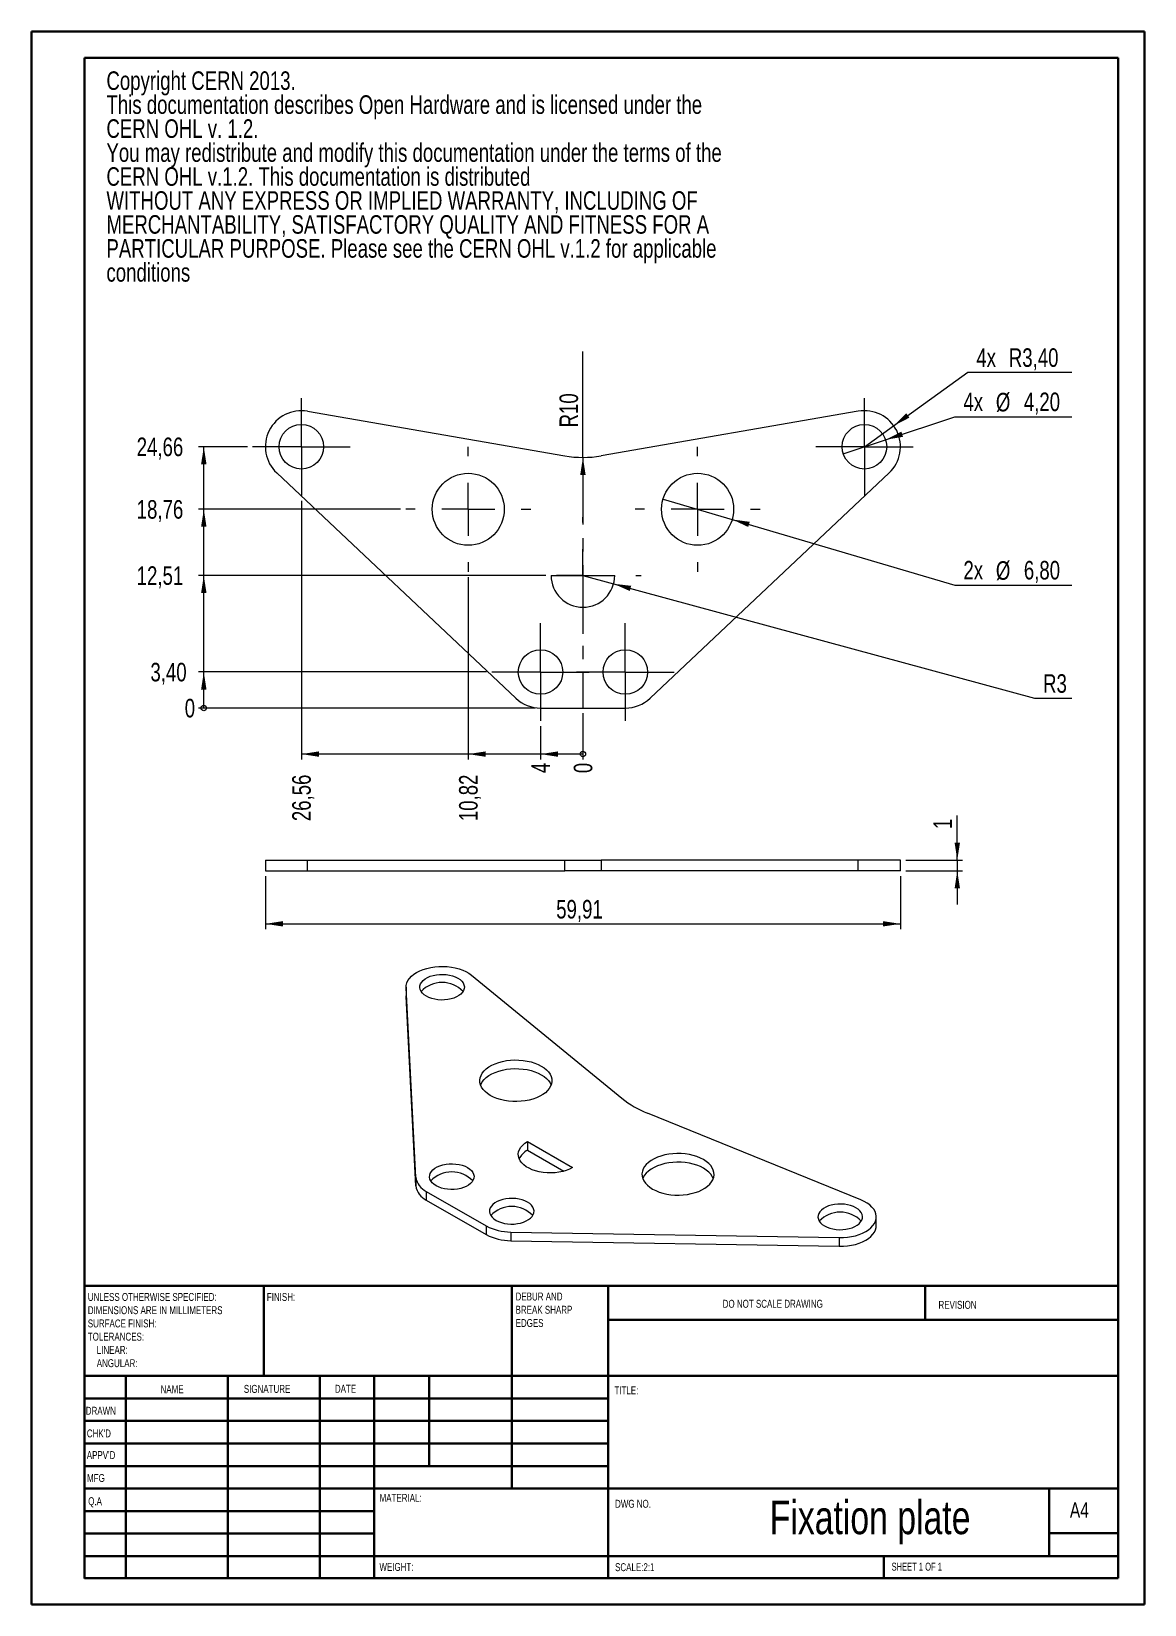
# Model space of a CAD drawing. Header units: millimetres. Extents: x 0 to 210, y 0 to 297.
import ezdxf

# ---------------------------------------------------------------- set-up
doc = ezdxf.new("R2010")
doc.units = ezdxf.units.MM
doc.linetypes.add('CENTERX2', pattern=[20.32, 12.7, -2.54, 2.54, -2.54])
doc.styles.add('SLDTEXTSTYLE0', font='TXT', dxfattribs={"width": 0.75})
doc.styles.add('SLDTEXTSTYLE1', font='TXT', dxfattribs={"width": 0.6875})
doc.dimstyles.new('SLDDIMSTYLE0', dxfattribs={"dimtxt": 3.5, "dimasz": 0.338667, "dimexe": 0, "dimexo": 0.0625, "dimgap": 0.875, "dimtad": 0, "dimtih": 1, "dimtoh": 1, "dimdec": 0, "dimlfac": 0.5, "dimrnd": 1e-09, "dimdsep": 46, "dimtxsty": 'SLDTEXTSTYLE0', "dimblk1": 'ORIGIN', "dimblk2": 'ORIGIN', "dimsah": 1, "dimcen": 0.09, "dimadec": 0, "dimazin": 2, "dimtfac": 1, "dimtdec": 0, "dimtofl": 0, "dimtmove": 0, "dimatfit": 3, "dimldrblk": 'ORIGIN', "dimfxl": 1, "dimfrac": 2, "dimtolj": 1, "dimtzin": 12, "dimarcsym": 0})
doc.dimstyles.new('SLDDIMSTYLE1', dxfattribs={"dimtxt": 3.5, "dimasz": 3.302, "dimexe": 0, "dimexo": 0.0625, "dimgap": 0.875, "dimtad": 0, "dimtih": 1, "dimtoh": 1, "dimlfac": 0.5, "dimrnd": 1e-09, "dimzin": 12, "dimdsep": 46, "dimtxsty": 'SLDTEXTSTYLE0', "dimsah": 1, "dimcen": 0.09, "dimadec": 0, "dimazin": 3, "dimtfac": 1, "dimtofl": 0, "dimtmove": 0, "dimatfit": 3, "dimfxl": 1, "dimfrac": 2, "dimtolj": 1, "dimtzin": 12, "dimarcsym": 0})
doc.dimstyles.new('SLDDIMSTYLE2', dxfattribs={"dimtxt": 3.5, "dimasz": 3.302, "dimexe": 0, "dimexo": 0.0625, "dimgap": 0.875, "dimtad": 0, "dimtih": 1, "dimtoh": 1, "dimlfac": 0.5, "dimrnd": 1e-09, "dimzin": 12, "dimdsep": 46, "dimtxsty": 'SLDTEXTSTYLE0', "dimblk1": 'NONE', "dimsah": 1, "dimcen": 0, "dimadec": 0, "dimazin": 3, "dimtfac": 1, "dimtmove": 0, "dimatfit": 3, "dimldrblk": 'NONE', "dimfxl": 1, "dimfrac": 2, "dimtolj": 1, "dimtzin": 12, "dimarcsym": 0})
doc.dimstyles.new('SLDDIMSTYLE3', dxfattribs={"dimtxt": 3.5, "dimasz": 3.302, "dimexe": 0, "dimexo": 0.0625, "dimgap": 0.875, "dimtad": 0, "dimtih": 1, "dimtoh": 1, "dimlfac": 0.5, "dimrnd": 1e-09, "dimzin": 12, "dimdsep": 46, "dimtxsty": 'SLDTEXTSTYLE0', "dimsah": 1, "dimcen": 0, "dimadec": 0, "dimazin": 3, "dimtfac": 1, "dimtofl": 0, "dimtmove": 0, "dimatfit": 3, "dimfxl": 1, "dimfrac": 2, "dimtolj": 1, "dimtzin": 12, "dimarcsym": 0})
doc.dimstyles.new('SLDDIMSTYLE4', dxfattribs={"dimtxt": 3.5, "dimasz": 3.302, "dimexe": 0, "dimexo": 0.0625, "dimgap": 0.875, "dimtad": 1, "dimlfac": 0.5, "dimrnd": 1e-09, "dimzin": 12, "dimdsep": 46, "dimtxsty": 'SLDTEXTSTYLE0', "dimsah": 1, "dimcen": 0, "dimadec": 0, "dimazin": 3, "dimtfac": 1, "dimtofl": 0, "dimtmove": 0, "dimatfit": 3, "dimfxl": 1, "dimfrac": 2, "dimtolj": 1, "dimtzin": 12, "dimarcsym": 0})
doc.dimstyles.new('SLDDIMSTYLE5', dxfattribs={"dimtxt": 3.5, "dimasz": 3.302, "dimexe": 0, "dimexo": 0.0625, "dimgap": 0.875, "dimtad": 1, "dimlfac": 0.5, "dimrnd": 1e-09, "dimzin": 12, "dimdsep": 46, "dimtxsty": 'SLDTEXTSTYLE0', "dimsah": 1, "dimcen": 0.09, "dimadec": 0, "dimazin": 3, "dimtfac": 1, "dimtofl": 0, "dimtmove": 0, "dimatfit": 3, "dimfxl": 1, "dimfrac": 2, "dimtolj": 1, "dimtzin": 12, "dimarcsym": 0})
doc.dimstyles.new('SLDDIMSTYLE6', dxfattribs={"dimtxt": 3.5, "dimasz": 3.302, "dimexe": 0, "dimexo": 0.0625, "dimgap": 0.875, "dimtad": 1, "dimlfac": 0.5, "dimrnd": 1e-09, "dimzin": 12, "dimdsep": 46, "dimtxsty": 'SLDTEXTSTYLE0', "dimsah": 1, "dimcen": 0.09, "dimadec": 0, "dimazin": 3, "dimtfac": 1, "dimtmove": 0, "dimatfit": 0, "dimfxl": 1, "dimfrac": 2, "dimtolj": 1, "dimtzin": 12, "dimarcsym": 0})

# ---------------------------------------------------------------- blocks, each defined once
blk = doc.blocks.new('SW_NOTE_0')
at = {"color": 0, "linetype": 'Continuous', "lineweight": 0, "char_height": 3.5, "attachment_point": 1, "style": 'SLDTEXTSTYLE0'}
for s, insert in [('Copyright CERN 2013.', (0, 4.51)), ('This documentation describes Open Hardware and is licensed under the', (0, -0.01)), ('CERN OHL v. 1.2.', (0, -4.54)), ('You may redistribute and modify this documentation under the terms of the', (0, -9.07)), ('CERN OHL v.1.2. This documentation is distributed', (0, -13.59)), ('WITHOUT ANY EXPRESS OR IMPLIED WARRANTY, INCLUDING OF', (0, -18.12)), ('MERCHANTABILITY, SATISFACTORY QUALITY AND FITNESS FOR A', (0, -22.64)), ('PARTICULAR PURPOSE. Please see the CERN OHL v.1.2 for applicable', (0, -27.17)), ('conditions', (0, -31.69))]:
    blk.add_mtext(s, dxfattribs=dict(at, insert=insert))
blk = doc.blocks.new('SW_NOTE_1')
at = {"color": 0, "linetype": 'Continuous', "lineweight": 0, "char_height": 1.5, "attachment_point": 1, "style": 'SLDTEXTSTYLE0'}
for s, insert in [('DEBUR AND', (0, 1.93)), ('BREAK SHARP', (0, -0.57)), ('EDGES', (0, -3.07))]:
    blk.add_mtext(s, dxfattribs=dict(at, insert=insert))
blk = doc.blocks.new('SW_NOTE_2')
at = {"color": 0, "linetype": 'Continuous', "lineweight": 0, "char_height": 1.5, "attachment_point": 1, "style": 'SLDTEXTSTYLE0'}
for s, insert in [('UNLESS OTHERWISE SPECIFIED:', (0, 1.93)), ('DIMENSIONS ARE IN MILLIMETERS', (0, -0.57)), ('TOLERANCES:', (0, -5.57)), ('SURFACE FINISH:', (0, -3.07)), ('LINEAR:', (1.69, -8.07)), ('ANGULAR:', (1.69, -10.57))]:
    blk.add_mtext(s, dxfattribs=dict(at, insert=insert))
blk = doc.blocks.new('_ORIGIN')
at = {"color": 0, "linetype": 'ByBlock', "lineweight": -2}
blk.add_line((0, 0), (-1, 0), dxfattribs=at)
blk.add_circle((0, 0), 0.5, dxfattribs=at)
blk = doc.blocks.new('_D')
at = {"color": 7, "linetype": 'Continuous', "lineweight": 0}
blk.add_line((95.12, 169.48), (31.57, 169.48), dxfattribs=at)
at = {"color": 7, "linetype": 'Continuous', "lineweight": 0, "xscale": 1.016, "yscale": 1.016}
blk.add_blockref('_ORIGIN', (32.59, 169.48, 0.2), dxfattribs=at)
at = {"color": 7, "linetype": 'Continuous', "lineweight": 0, "insert": (28.99, 171.21), "char_height": 3.5, "attachment_point": 1, "style": 'SLDTEXTSTYLE0'}
blk.add_mtext('0', dxfattribs=at)
blk = doc.blocks.new('_D_1')
at = {"color": 7, "linetype": 'Continuous', "lineweight": 0}
for p, q in [((85.92, 176.28), (31.57, 176.28)), ((32.59, 169.48), (32.59, 176.28))]:
    blk.add_line(p, q, dxfattribs=at)
blk.add_solid([(32.59, 176.28), (32.08, 172.97), (33.1, 172.97)], dxfattribs=at)
at = {"color": 7, "linetype": 'Continuous', "lineweight": 0, "insert": (22.52, 178.01), "char_height": 3.5, "attachment_point": 1, "style": 'SLDTEXTSTYLE0'}
blk.add_mtext('3,40', dxfattribs=at)
blk = doc.blocks.new('_D_2')
at = {"color": 7, "linetype": 'Continuous', "lineweight": 0}
for p, q in [((97.12, 194.5), (31.57, 194.5)), ((32.59, 176.28), (32.59, 194.5))]:
    blk.add_line(p, q, dxfattribs=at)
blk.add_solid([(32.59, 194.5), (32.08, 191.2), (33.1, 191.2)], dxfattribs=at)
at = {"color": 7, "linetype": 'Continuous', "lineweight": 0, "insert": (19.93, 196.23), "char_height": 3.5, "attachment_point": 1, "style": 'SLDTEXTSTYLE0'}
blk.add_mtext('12,51', dxfattribs=at)
blk = doc.blocks.new('_D_3')
at = {"color": 7, "linetype": 'Continuous', "lineweight": 0}
for p, q in [((69.68, 207), (31.57, 207)), ((32.59, 194.5), (32.59, 207))]:
    blk.add_line(p, q, dxfattribs=at)
blk.add_solid([(32.59, 207), (32.08, 203.7), (33.1, 203.7)], dxfattribs=at)
at = {"color": 7, "linetype": 'Continuous', "lineweight": 0, "insert": (19.93, 208.73), "char_height": 3.5, "attachment_point": 1, "style": 'SLDTEXTSTYLE0'}
blk.add_mtext('18,76', dxfattribs=at)
blk = doc.blocks.new('_D_4')
at = {"color": 7, "linetype": 'Continuous', "lineweight": 0}
for p, q in [((40.81, 218.8), (31.57, 218.8)), ((32.59, 207), (32.59, 218.8))]:
    blk.add_line(p, q, dxfattribs=at)
blk.add_solid([(32.59, 218.8), (32.08, 215.5), (33.1, 215.5)], dxfattribs=at)
at = {"color": 7, "linetype": 'Continuous', "lineweight": 0, "insert": (19.93, 220.54), "char_height": 3.5, "attachment_point": 1, "style": 'SLDTEXTSTYLE0'}
blk.add_mtext('24,66', dxfattribs=at)
blk = doc.blocks.new('_D_5')
at = {"color": 7, "linetype": 'Continuous', "lineweight": 0}
blk.add_line((104.12, 168.48), (104.12, 159.76), dxfattribs=at)
at = {"color": 7, "linetype": 'Continuous', "lineweight": 0, "xscale": 1.016, "yscale": 1.016}
blk.add_blockref('_ORIGIN', (104.12, 160.78, 0.2), dxfattribs=at)
at = {"color": 7, "linetype": 'Continuous', "lineweight": 0, "insert": (102.39, 157.18), "char_height": 3.5, "attachment_point": 1, "rotation": 90, "style": 'SLDTEXTSTYLE0'}
blk.add_mtext('0', dxfattribs=at)
blk = doc.blocks.new('_D_6')
at = {"color": 7, "linetype": 'Continuous', "lineweight": 0}
for p, q in [((96.12, 166.08), (96.12, 159.76)), ((104.12, 160.78), (96.12, 160.78))]:
    blk.add_line(p, q, dxfattribs=at)
blk.add_solid([(96.12, 160.78), (99.42, 160.27), (99.42, 161.29)], dxfattribs=at)
at = {"color": 7, "linetype": 'Continuous', "lineweight": 0, "insert": (94.39, 157.18), "char_height": 3.5, "attachment_point": 1, "rotation": 90, "style": 'SLDTEXTSTYLE0'}
blk.add_mtext('4', dxfattribs=at)
blk = doc.blocks.new('_D_7')
at = {"color": 7, "linetype": 'Continuous', "lineweight": 0}
for p, q in [((82.48, 194.2), (82.48, 159.76)), ((96.12, 160.78), (82.48, 160.78))]:
    blk.add_line(p, q, dxfattribs=at)
blk.add_solid([(82.48, 160.78), (85.78, 160.27), (85.78, 161.29)], dxfattribs=at)
at = {"color": 7, "linetype": 'Continuous', "lineweight": 0, "insert": (80.75, 148.12), "char_height": 3.5, "attachment_point": 1, "rotation": 90, "style": 'SLDTEXTSTYLE0'}
blk.add_mtext('10,82', dxfattribs=at)
blk = doc.blocks.new('_D_8')
at = {"color": 7, "linetype": 'Continuous', "lineweight": 0}
for p, q in [((51.01, 208.6), (51.01, 159.76)), ((82.48, 160.78), (51.01, 160.78))]:
    blk.add_line(p, q, dxfattribs=at)
blk.add_solid([(51.01, 160.78), (54.31, 160.27), (54.31, 161.29)], dxfattribs=at)
at = {"color": 7, "linetype": 'Continuous', "lineweight": 0, "insert": (49.27, 148.12), "char_height": 3.5, "attachment_point": 1, "rotation": 90, "style": 'SLDTEXTSTYLE0'}
blk.add_mtext('26,56', dxfattribs=at)
blk = doc.blocks.new('_D_9')
at = {"color": 7, "linetype": 'Continuous', "lineweight": 0}
for p, q in [((161.22, 220.13), (174.32, 224.47)), ((174.32, 224.47), (196.36, 224.47)), ((153.25, 217.48), (161.22, 220.13))]:
    blk.add_line(p, q, dxfattribs=at)
blk.add_solid([(161.22, 220.13), (164.52, 220.68), (164.2, 221.65)], dxfattribs=at)
at = {"color": 7, "linetype": 'Continuous', "lineweight": 0, "char_height": 3.5, "attachment_point": 1, "style": 'SLDTEXTSTYLE0'}
for s, insert in [('4x', (175.91, 229.04)), ('%%c', (182.03, 228.98)), ('4,20', (187.31, 229.04))]:
    blk.add_mtext(s, dxfattribs=dict(at, insert=insert))
blk = doc.blocks.new('_NONE')
blk = doc.blocks.new('_D_10')
at = {"color": 7, "linetype": 'Continuous', "lineweight": 0}
for p, q in [((162.75, 222.78), (176.77, 232.88)), ((176.77, 232.88), (196.36, 232.88)), ((157.24, 218.8), (162.75, 222.78))]:
    blk.add_line(p, q, dxfattribs=at)
blk.add_solid([(162.75, 222.78), (165.73, 224.3), (165.13, 225.12)], dxfattribs=at)
at = {"color": 7, "linetype": 'Continuous', "lineweight": 0, "char_height": 3.5, "attachment_point": 1, "style": 'SLDTEXTSTYLE0'}
for s, insert in [('4x', (178.35, 237.39)), ('R3,40', (184.48, 237.39))]:
    blk.add_mtext(s, dxfattribs=dict(at, insert=insert))
blk = doc.blocks.new('_D_11')
at = {"color": 7, "linetype": 'Continuous', "lineweight": 0}
for q in [(104.12, 236.8), (104.12, 210.45)]:
    blk.add_line((104.12, 216.8), q, dxfattribs=at)
blk.add_solid([(104.12, 216.8), (103.61, 213.5), (104.63, 213.5)], dxfattribs=at)
at = {"color": 7, "linetype": 'Continuous', "lineweight": 0, "insert": (99.7, 222.46), "char_height": 3.5, "attachment_point": 1, "rotation": 90, "style": 'SLDTEXTSTYLE0'}
blk.add_mtext('R10', dxfattribs=at)
blk = doc.blocks.new('_D_12')
at = {"color": 7, "linetype": 'Continuous', "lineweight": 0}
for p, q in [((119.24, 208.92), (132.28, 205.08)), ((132.28, 205.08), (174.32, 192.68)), ((174.32, 192.68), (196.36, 192.68))]:
    blk.add_line(p, q, dxfattribs=at)
blk.add_solid([(132.28, 205.08), (135.31, 203.66), (135.59, 204.63)], dxfattribs=at)
at = {"color": 7, "linetype": 'Continuous', "lineweight": 0, "char_height": 3.5, "attachment_point": 1, "style": 'SLDTEXTSTYLE0'}
for s, insert in [('2x', (175.91, 197.25)), ('%%c', (182.03, 197.19)), ('6,80', (187.31, 197.25))]:
    blk.add_mtext(s, dxfattribs=dict(at, insert=insert))
blk = doc.blocks.new('_D_13')
at = {"color": 7, "linetype": 'Continuous', "lineweight": 0}
for p, q in [((104.12, 194.5), (109.91, 192.93)), ((109.91, 192.93), (189.35, 171.35)), ((189.35, 171.35), (196.36, 171.35))]:
    blk.add_line(p, q, dxfattribs=at)
blk.add_solid([(109.91, 192.93), (112.96, 191.57), (113.23, 192.55)], dxfattribs=at)
at = {"color": 7, "linetype": 'Continuous', "lineweight": 0, "insert": (190.94, 175.86), "char_height": 3.5, "attachment_point": 1, "style": 'SLDTEXTSTYLE0'}
blk.add_mtext('R3', dxfattribs=at)
blk = doc.blocks.new('SW_CENTERMARKSYMBOL_0')
at = {"color": 0, "linetype": 'Continuous', "lineweight": 0}
for p, q in [((0, 5), (0, 9.2)), ((0, 0), (0, 5)), ((-5, 0), (-9.2, 0)), ((0, 0), (-5, 0)), ((0, 0), (0, -5)), ((0, 0), (5, 0)), ((5, 0), (9.2, 0)), ((0, -5), (0, -9.2))]:
    blk.add_line(p, q, dxfattribs=at)
blk = doc.blocks.new('SW_CENTERMARKSYMBOL_1')
at = {"color": 0, "linetype": 'Continuous', "lineweight": 0}
for p, q in [((0, 5), (0, 9.2)), ((0, 0), (0, 5)), ((-5, 0), (-9.2, 0)), ((0, 0), (-5, 0)), ((0, 0), (0, -5)), ((0, 0), (5, 0)), ((5, 0), (9.2, 0)), ((0, -5), (0, -9.2))]:
    blk.add_line(p, q, dxfattribs=at)
blk = doc.blocks.new('SW_CENTERMARKSYMBOL_2')
at = {"color": 0, "linetype": 'Continuous', "lineweight": 0}
for p, q in [((0, 10), (0, 11.8)), ((0, 0), (0, 5)), ((-10, 0), (-11.8, 0)), ((0, 0), (-5, 0)), ((0, 0), (0, -5)), ((0, 0), (5, 0)), ((10, 0), (11.8, 0)), ((0, -10), (0, -11.8))]:
    blk.add_line(p, q, dxfattribs=at)
blk = doc.blocks.new('SW_CENTERMARKSYMBOL_3')
at = {"color": 0, "linetype": 'Continuous', "lineweight": 0}
for p, q in [((0, 5), (0, 9.2)), ((0, 0), (0, 5)), ((-5, 0), (-9.2, 0)), ((0, 0), (-5, 0)), ((0, 0), (0, -5)), ((0, 0), (5, 0)), ((5, 0), (9.2, 0)), ((0, -5), (0, -9.2))]:
    blk.add_line(p, q, dxfattribs=at)
blk = doc.blocks.new('SW_CENTERMARKSYMBOL_4')
at = {"color": 0, "linetype": 'Continuous', "lineweight": 0}
for p, q in [((0, 5), (0, 9.2)), ((0, 0), (0, 5)), ((-5, 0), (-9.2, 0)), ((0, 0), (-5, 0)), ((0, 0), (0, -5)), ((0, 0), (5, 0)), ((5, 0), (9.2, 0)), ((0, -5), (0, -9.2))]:
    blk.add_line(p, q, dxfattribs=at)
blk = doc.blocks.new('SW_CENTERMARKSYMBOL_5')
at = {"color": 0, "linetype": 'Continuous', "lineweight": 0}
for p, q in [((0, 10), (0, 11.8)), ((0, 0), (0, 5)), ((-10, 0), (-11.8, 0)), ((0, 0), (-5, 0)), ((0, 0), (0, -5)), ((0, 0), (5, 0)), ((10, 0), (11.8, 0)), ((0, -10), (0, -11.8))]:
    blk.add_line(p, q, dxfattribs=at)
blk = doc.blocks.new('SW_CENTERMARKSYMBOL_6')
at = {"color": 0, "linetype": 'Continuous', "lineweight": 0}
for p, q in [((0, 10), (0, 11)), ((0, 0), (0, 5)), ((-10, 0), (-11, 0)), ((0, 0), (-5, 0)), ((0, 0), (0, -5)), ((0, 0), (5, 0)), ((10, 0), (11, 0)), ((0, -10), (0, -11))]:
    blk.add_line(p, q, dxfattribs=at)
blk = doc.blocks.new('_D_14')
at = {"color": 7, "linetype": 'Continuous', "lineweight": 0}
for p, q in [((44.21, 137.73), (44.21, 127.73)), ((164.04, 137.73), (164.04, 127.73)), ((44.21, 128.73), (164.04, 128.73))]:
    blk.add_line(p, q, dxfattribs=at)
for points in [[(44.21, 128.73), (47.51, 128.23), (47.51, 129.24)], [(164.04, 128.73), (160.73, 129.24), (160.73, 128.23)]]:
    blk.add_solid(points, dxfattribs=at)
at = {"color": 7, "linetype": 'Continuous', "lineweight": 0, "insert": (99.08, 133.24), "char_height": 3.5, "attachment_point": 1, "style": 'SLDTEXTSTYLE0'}
blk.add_mtext('59,91', dxfattribs=at)
blk = doc.blocks.new('_D_15')
at = {"color": 7, "linetype": 'Continuous', "lineweight": 0}
for p, q in [((174.75, 140.73), (174.75, 149.21)), ((165.04, 140.73), (175.75, 140.73)), ((174.75, 140.73), (174.75, 138.73)), ((165.04, 138.73), (175.75, 138.73)), ((174.75, 138.73), (174.75, 132.38))]:
    blk.add_line(p, q, dxfattribs=at)
for points in [[(174.75, 140.73), (175.26, 144.04), (174.25, 144.04)], [(174.75, 138.73), (174.25, 135.43), (175.26, 135.43)]]:
    blk.add_solid(points, dxfattribs=at)
at = {"color": 7, "linetype": 'Continuous', "lineweight": 0, "insert": (170.24, 146.62), "char_height": 3.5, "attachment_point": 1, "rotation": 90, "style": 'SLDTEXTSTYLE0'}
blk.add_mtext('1', dxfattribs=at)

msp = doc.modelspace()

# ---------------------------------------------------------------- linework, layer by layer
at = {"color": 7, "linetype": 'Continuous', "lineweight": 40}
for p, q in [((0.079, 0.215), (0.079, 297.215)), ((0.079, 297.215), (210.079, 297.215)), ((210.079, 0.215), (210.079, 297.215)), ((210.079, 292.215), (210.079, 297.215)), ((10.079, 292.215), (205.079, 292.215)), ((10.079, 5.215), (10.079, 292.215)), ((205.079, 5.215), (205.079, 292.215)), ((10.111, 60.371), (205.079, 60.371)), ((10.111, 60.371), (10.111, 5.121)), ((43.911, 43.371), (43.911, 60.371)), ((90.711, 60.371), (90.711, 22.121)), ((108.911, 60.371), (108.911, 5.121)), ((168.679, 54.09), (168.679, 60.465)), ((205.079, 53.996), (108.911, 53.996)), ((205.079, 43.371), (10.111, 43.371)), ((17.911, 43.371), (17.911, 5.121)), ((37.102, 43.371), (37.102, 5.121)), ((54.51, 43.371), (54.51, 5.121)), ((64.711, 5.121), (64.711, 43.371)), ((75.111, 26.371), (75.111, 43.371)), ((108.911, 39.121), (10.111, 39.121)), ((108.911, 34.871), (10.111, 34.871)), ((108.911, 30.621), (10.111, 30.621)), ((108.911, 26.371), (10.111, 26.371)), ((64.711, 22.121), (10.111, 22.121)), ((64.711, 22.121), (205.079, 22.121)), ((192.079, 9.465), (192.079, 22.215)), ((64.711, 17.871), (10.111, 17.871)), ((64.711, 13.621), (10.111, 13.621)), ((205.079, 13.715), (192.079, 13.715)), ((10.111, 9.371), (205.079, 9.371)), ((160.879, 5.215), (160.879, 9.465)), ((10.079, 5.215), (205.079, 5.215)), ((205.079, 5.215), (180.988, 5.215)), ((0.079, 0.215), (210.079, 0.215))]:
    msp.add_line(p, q, dxfattribs=at)
at = {"color": 7, "linetype": 'Continuous', "lineweight": 15}
for p, q in [((52.167, 225.504), (100.705, 217.091)), ((156.074, 225.504), (107.536, 217.091)), ((91.456, 171.327), (46.342, 213.856)), ((116.785, 171.327), (161.9, 213.856)), ((98.121, 194.499), (110.121, 194.499)), ((96.121, 169.475), (112.121, 169.475)), ((44.206, 140.733), (44.206, 138.733)), ((44.206, 140.733), (52.167, 140.733)), ((52.167, 138.733), (52.167, 140.733)), ((52.167, 140.733), (100.705, 140.733)), ((100.705, 138.733), (100.705, 140.733)), ((100.705, 140.733), (107.536, 140.733)), ((107.536, 140.733), (107.536, 138.733)), ((156.074, 140.733), (107.536, 140.733)), ((156.074, 138.733), (156.074, 140.733)), ((164.035, 140.733), (156.074, 140.733)), ((164.035, 138.733), (164.035, 140.733)), ((44.206, 138.733), (52.167, 138.733)), ((52.167, 138.733), (100.705, 138.733)), ((107.536, 138.733), (100.705, 138.733)), ((156.074, 138.733), (107.536, 138.733)), ((164.035, 138.733), (156.074, 138.733)), ((83.11, 119.036), (111.483, 95.788)), ((70.751, 116.775), (70.751, 115.142)), ((72.583, 80.883), (70.754, 116.659)), ((70.754, 116.659), (70.754, 115.026)), ((70.754, 115.026), (70.751, 115.142)), ((72.583, 79.249), (70.754, 115.026)), ((156.583, 76.621), (116.313, 93)), ((93.68, 87.621), (102.165, 82.723)), ((93.68, 87.621), (93.68, 85.988)), ((93.68, 85.988), (100.508, 82.046)), ((72.583, 80.883), (72.583, 79.249)), ((74.571, 78.223), (85.885, 71.691)), ((74.571, 78.223), (74.571, 76.589)), ((74.571, 76.589), (85.885, 70.058)), ((85.885, 71.691), (85.885, 70.058)), ((159.466, 71.778), (159.466, 73.411)), ((90.493, 70.543), (152.466, 69.488)), ((90.493, 70.543), (90.493, 68.91)), ((90.493, 68.91), (152.466, 67.855)), ((152.466, 69.488), (152.466, 67.855))]:
    msp.add_line(p, q, dxfattribs=at)
at = {"color": 7, "linetype": 'CENTERX2', "lineweight": 0}
msp.add_line((104.121, 216.797), (104.121, 169.475), dxfattribs=at)
at = {"color": 7, "linetype": 'Continuous', "lineweight": 15, "flags": 128}
for points in [[(70.754, 116.659), (70.777, 117.115), (70.891, 117.566), (71.095, 118.007), (71.386, 118.431), (71.76, 118.832), (72.213, 119.206), (72.737, 119.547), (73.327, 119.851), (73.973, 120.113), (74.668, 120.33), (75.402, 120.499), (76.164, 120.618), (76.946, 120.685), (77.735, 120.699), (78.522, 120.66), (79.296, 120.569), (80.047, 120.426), (80.764, 120.234), (81.437, 119.996), (82.058, 119.714), (82.618, 119.393), (83.11, 119.036)], [(74.581, 115.06), (74.172, 115.335), (73.838, 115.642), (73.587, 115.974), (73.424, 116.324), (73.354, 116.684), (73.378, 117.046), (73.494, 117.402), (73.702, 117.744), (73.995, 118.065), (74.368, 118.356), (74.812, 118.612), (75.317, 118.828), (75.872, 118.997), (76.464, 119.117), (77.081, 119.184), (77.708, 119.198), (78.332, 119.157), (78.938, 119.063), (79.514, 118.918), (80.045, 118.725), (80.521, 118.489), (80.93, 118.214), (81.264, 117.908), (81.515, 117.575), (81.678, 117.225), (81.748, 116.865), (81.725, 116.503), (81.608, 116.147), (81.401, 115.805), (81.107, 115.485), (80.735, 115.193), (80.291, 114.937), (79.786, 114.722), (79.231, 114.552), (78.638, 114.433), (78.021, 114.365), (77.394, 114.352), (76.77, 114.392), (76.164, 114.486), (75.589, 114.631), (75.057, 114.824), (74.581, 115.06)], [(86.651, 96.332), (86.126, 96.673), (85.672, 97.047), (85.297, 97.449), (85.005, 97.873), (84.8, 98.314), (84.686, 98.766), (84.663, 99.222), (84.732, 99.677), (84.891, 100.124), (85.14, 100.557), (85.474, 100.971), (85.89, 101.359), (86.38, 101.718), (86.939, 102.04), (87.559, 102.323), (88.233, 102.563), (88.949, 102.756), (89.7, 102.9), (90.474, 102.992), (91.262, 103.032), (92.052, 103.018), (92.835, 102.952), (93.599, 102.834), (94.334, 102.666), (95.03, 102.449), (95.677, 102.187), (96.268, 101.884), (96.794, 101.543), (97.247, 101.169), (97.623, 100.767), (97.915, 100.343), (98.119, 99.902), (98.234, 99.45), (98.257, 98.994), (98.188, 98.539), (98.028, 98.092), (97.779, 97.658), (97.445, 97.245), (97.03, 96.856), (96.54, 96.498), (95.98, 96.175), (95.36, 95.892), (94.687, 95.653), (93.97, 95.46), (93.22, 95.316), (92.445, 95.224), (91.658, 95.184), (90.867, 95.197), (90.085, 95.263), (89.321, 95.382), (88.586, 95.55), (87.89, 95.767), (87.242, 96.029), (86.651, 96.332)], [(84.809, 98.291), (84.891, 98.491), (85.14, 98.924), (85.474, 99.338), (85.89, 99.726), (86.38, 100.084), (86.939, 100.407), (87.559, 100.69), (88.233, 100.93), (88.949, 101.123), (89.7, 101.267), (90.474, 101.359), (91.262, 101.399), (92.052, 101.385), (92.835, 101.319), (93.599, 101.201), (94.334, 101.033), (95.03, 100.816), (95.677, 100.554), (96.268, 100.251), (96.794, 99.91), (97.247, 99.536), (97.623, 99.134), (97.915, 98.71), (98.111, 98.291)], [(102.165, 82.723), (101.6, 82.435), (100.977, 82.19), (100.306, 81.993), (99.597, 81.846), (98.861, 81.751), (98.111, 81.71), (97.358, 81.723), (96.614, 81.791), (95.89, 81.913), (95.199, 82.086), (94.55, 82.307), (93.955, 82.574), (93.422, 82.881), (92.96, 83.225), (92.577, 83.599), (92.277, 83.998), (92.067, 84.416), (91.949, 84.846), (91.926, 85.281), (91.997, 85.714), (92.161, 86.138), (92.416, 86.547), (92.758, 86.935), (93.182, 87.295), (93.68, 87.621)], [(76.41, 79.284), (76, 79.559), (75.666, 79.865), (75.415, 80.198), (75.253, 80.548), (75.183, 80.908), (75.206, 81.27), (75.323, 81.626), (75.53, 81.968), (75.823, 82.288), (76.196, 82.58), (76.64, 82.836), (77.145, 83.051), (77.7, 83.221), (78.293, 83.34), (78.909, 83.408), (79.537, 83.421), (80.161, 83.381), (80.767, 83.287), (81.342, 83.142), (81.874, 82.949), (82.35, 82.713), (82.759, 82.438), (83.093, 82.131), (83.344, 81.799), (83.507, 81.449), (83.577, 81.089), (83.553, 80.727), (83.437, 80.371), (83.229, 80.029), (82.936, 79.708), (82.563, 79.417), (82.119, 79.161), (81.614, 78.945), (81.059, 78.776), (80.467, 78.656), (79.85, 78.589), (79.223, 78.575), (78.599, 78.616), (77.993, 78.71), (77.417, 78.855), (76.886, 79.048), (76.41, 79.284)], [(117.255, 78.665), (117.846, 78.361), (118.494, 78.1), (119.19, 77.883), (119.924, 77.714), (120.688, 77.596), (121.471, 77.53), (122.261, 77.517), (123.049, 77.557), (123.823, 77.649), (124.574, 77.793), (125.291, 77.985), (125.964, 78.225), (126.584, 78.508), (127.143, 78.831), (127.634, 79.189), (128.049, 79.578), (128.383, 79.991), (128.632, 80.425), (128.792, 80.872), (128.86, 81.327), (128.837, 81.783), (128.723, 82.235), (128.518, 82.676), (128.226, 83.1), (127.851, 83.502), (127.397, 83.876), (126.872, 84.217), (126.281, 84.52), (125.633, 84.782), (124.937, 84.999), (124.202, 85.167), (123.438, 85.285), (122.656, 85.351), (121.866, 85.365), (121.078, 85.325), (120.303, 85.233), (119.553, 85.089), (118.836, 84.896), (118.163, 84.656), (117.543, 84.373), (116.984, 84.05), (116.493, 83.692), (116.078, 83.304), (115.744, 82.89), (115.495, 82.457), (115.335, 82.01), (115.266, 81.555), (115.289, 81.099), (115.404, 80.647), (115.609, 80.206), (115.9, 79.782), (116.276, 79.38), (116.729, 79.006), (117.255, 78.665)], [(128.715, 80.624), (128.518, 81.042), (128.226, 81.467), (127.851, 81.868), (127.397, 82.242), (126.872, 82.583), (126.281, 82.887), (125.633, 83.149), (124.937, 83.365), (124.202, 83.534), (123.438, 83.652), (122.656, 83.718), (121.866, 83.732), (121.078, 83.692), (120.303, 83.599), (119.553, 83.456), (118.836, 83.263), (118.163, 83.023), (117.543, 82.74), (116.984, 82.417), (116.493, 82.059), (116.078, 81.671), (115.744, 81.257), (115.495, 80.824), (115.412, 80.624)], [(87.724, 72.753), (88.199, 72.516), (88.731, 72.323), (89.306, 72.179), (89.913, 72.085), (90.536, 72.044), (91.164, 72.058), (91.78, 72.125), (92.373, 72.245), (92.928, 72.414), (93.433, 72.629), (93.877, 72.886), (94.25, 73.177), (94.543, 73.498), (94.75, 73.84), (94.867, 74.196), (94.891, 74.558), (94.82, 74.918), (94.658, 75.268), (94.407, 75.6), (94.073, 75.907), (93.663, 76.182), (93.187, 76.418), (92.656, 76.611), (92.081, 76.756), (91.474, 76.849), (90.85, 76.89), (90.223, 76.876), (89.606, 76.809), (89.014, 76.689), (88.459, 76.52), (87.954, 76.305), (87.51, 76.049), (87.137, 75.757), (86.844, 75.437), (86.637, 75.095), (86.52, 74.739), (86.496, 74.376), (86.567, 74.016), (86.729, 73.666), (86.98, 73.334), (87.314, 73.027), (87.724, 72.753)], [(149.697, 71.697), (150.172, 71.461), (150.704, 71.268), (151.279, 71.123), (151.886, 71.029), (152.509, 70.989), (153.137, 71.002), (153.754, 71.069), (154.346, 71.189), (154.901, 71.358), (155.406, 71.574), (155.85, 71.83), (156.223, 72.121), (156.516, 72.442), (156.723, 72.784), (156.84, 73.14), (156.864, 73.502), (156.793, 73.862), (156.631, 74.212), (156.38, 74.544), (156.046, 74.851), (155.636, 75.126), (155.161, 75.362), (154.629, 75.555), (154.054, 75.7), (153.447, 75.794), (152.824, 75.834), (152.196, 75.821), (151.579, 75.753), (150.987, 75.634), (150.432, 75.464), (149.927, 75.249), (149.483, 74.993), (149.11, 74.701), (148.817, 74.381), (148.61, 74.039), (148.493, 73.683), (148.469, 73.321), (148.54, 72.961), (148.702, 72.611), (148.953, 72.279), (149.287, 71.972), (149.697, 71.697)], [(152.466, 69.488), (153.256, 69.501), (154.037, 69.567), (154.801, 69.684), (155.535, 69.852), (156.231, 70.068), (156.878, 70.33), (157.469, 70.632), (157.995, 70.973), (158.449, 71.346), (158.825, 71.747), (159.118, 72.171), (159.324, 72.611), (159.439, 73.062), (159.464, 73.518), (159.397, 73.972), (159.239, 74.419), (158.992, 74.852), (158.66, 75.266), (158.247, 75.655), (157.758, 76.013), (157.201, 76.337), (156.583, 76.621)], [(152.466, 67.855), (153.256, 67.868), (154.037, 67.933), (154.801, 68.051), (155.535, 68.219), (156.231, 68.435), (156.878, 68.696), (157.469, 68.999), (157.995, 69.34), (158.449, 69.713), (158.825, 70.114), (159.118, 70.537), (159.324, 70.978), (159.439, 71.429), (159.466, 71.778)]]:
    msp.add_lwpolyline(points, dxfattribs=at)
at = {"color": 7, "linetype": 'Continuous', "lineweight": 15}
for centre, radius in [((51.006, 218.804), 4.2), ((157.235, 218.804), 4.2), ((82.481, 206.999), 6.8), ((125.761, 206.999), 6.8), ((96.121, 176.275), 4.2), ((112.121, 176.275), 4.2)]:
    msp.add_circle(centre, radius, dxfattribs=at)
for centre, radius, start, end in [((51.006, 218.804), 6.8, 80.16682, 226.69008), ((157.235, 218.804), 6.8, 313.30992, 99.83318), ((104.121, 236.797), 20, 260.16682, 279.83318), ((104.121, 194.499), 6, 180, 0), ((96.121, 176.275), 6.8, 226.69008, 270), ((112.121, 176.275), 6.8, 270, 313.30992), ((77.551, 112.254), 5.419, 43.12952, 136.87048), ((123.187, 110.485), 18.788, 231.46649, 248.53889), ((95.319, 82.805), 3.58, 117.24132, 154.3392), ((76.035, 81.39), 3.489, 188.36083, 245.2053), ((79.38, 76.477), 5.419, 43.12952, 136.87048), ((76.035, 79.757), 3.489, 188.36083, 245.2053), ((90.693, 69.951), 5.416, 43.09464, 136.90536), ((152.666, 68.895), 5.416, 43.09464, 136.90536), ((90.467, 80.262), 9.719, 241.86819, 270.1502), ((90.467, 78.629), 9.719, 241.86819, 270.1502)]:
    msp.add_arc(centre, radius, start, end, dxfattribs=at)

# ---------------------------------------------------------------- block references
at = {"color": 7, "linetype": 'Continuous', "lineweight": 0}
for name, p in [('SW_NOTE_0', (14.223, 285.17)), ('SW_CENTERMARKSYMBOL_4', (51.006, 218.804)), ('SW_CENTERMARKSYMBOL_1', (157.235, 218.804)), ('SW_CENTERMARKSYMBOL_5', (82.481, 206.999)), ('SW_CENTERMARKSYMBOL_2', (125.761, 206.999)), ('SW_CENTERMARKSYMBOL_6', (104.121, 194.499)), ('SW_CENTERMARKSYMBOL_3', (96.121, 176.275)), ('SW_CENTERMARKSYMBOL_0', (112.121, 176.275)), ('SW_NOTE_2', (10.704, 57.108)), ('SW_NOTE_1', (91.42, 57.19))]:
    msp.add_blockref(name, p, dxfattribs=at)

# ---------------------------------------------------------------- texts
for s, insert, char_height, attachment_point, style in [('FINISH:', (44.482, 59.04), 1.5, 1, 'SLDTEXTSTYLE0'), ('DO NOT SCALE DRAWING', (130.493, 57.748), 1.5, 1, 'SLDTEXTSTYLE0'), ('REVISION', (171.206, 57.55), 1.5, 1, 'SLDTEXTSTYLE0'), ('NAME', (24.433, 41.622), 1.5, 1, 'SLDTEXTSTYLE0'), ('SIGNATURE', (40.144, 41.683), 1.5, 1, 'SLDTEXTSTYLE0'), ('DATE', (57.326, 41.697), 1.5, 1, 'SLDTEXTSTYLE0'), ('TITLE:', (110.067, 41.399), 1.5, 1, 'SLDTEXTSTYLE0'), ('DRAWN', (10.323, 37.551), 1.5, 1, 'SLDTEXTSTYLE0'), ("CHK'D", (10.521, 33.275), 1.5, 1, 'SLDTEXTSTYLE0'), ("APPV'D", (10.513, 29.185), 1.5, 1, 'SLDTEXTSTYLE0'), ('MFG', (10.566, 24.855), 1.5, 1, 'SLDTEXTSTYLE0'), ('MATERIAL:', (65.757, 21.107), 1.5, 1, 'SLDTEXTSTYLE0'), ('Q.A', (10.78, 20.471), 1.5, 1, 'SLDTEXTSTYLE0'), ('DWG NO.', (110.185, 19.99), 1.5, 1, 'SLDTEXTSTYLE0'), ('Fixation plate', (158.301, 19.847), 6.35, 2, 'SLDTEXTSTYLE0'), ('A4', (196, 19.515), 2.9104, 1, 'SLDTEXTSTYLE0'), ('WEIGHT:', (65.729, 8.07), 1.4986, 1, 'SLDTEXTSTYLE0'), ('SCALE:2:1', (110.185, 8.021), 1.5, 1, 'SLDTEXTSTYLE0'), ('SHEET 1 OF 1', (162.357, 8.115), 1.5, 1, 'SLDTEXTSTYLE1')]:
    msp.add_mtext(s, dxfattribs=dict(at, insert=insert, char_height=char_height, attachment_point=attachment_point, style=style))

# ---------------------------------------------------------------- dimensions: what is measured, and where the dimension line sits
for center, mpoint, dimstyle, picture, middle in [((104.121, 236.797), (104.121, 216.797), 'SLDDIMSTYLE4', '_D_11', (104.121, 226.123)), ((104.121, 194.499), (109.911, 192.927), 'SLDDIMSTYLE3', '_D_13', (193.65, 174.131))]:
    dim = msp.add_radius_dim(center=center, mpoint=mpoint, dimstyle=dimstyle, dxfattribs=at)
    dim.commit()
    dim.dimension.update_dxf_attribs({"geometry": picture, "text_midpoint": middle, "dimtype": 164})
dim = msp.add_radius_dim(center=(157.235, 218.804), mpoint=(162.752, 222.78), text='4x <>', dimstyle='SLDDIMSTYLE3', dxfattribs=at)
dim.commit()
dim.dimension.update_dxf_attribs({"geometry": '_D_10', "text_midpoint": (187.358, 235.659), "dimtype": 164})
for p1, p2, text, picture, middle in [((153.249, 217.482), (161.222, 220.126), '4x <>', '_D_9', (186.135, 227.276)), ((119.238, 208.922), (132.283, 205.076), '2x <>', '_D_12', (186.135, 195.487))]:
    dim = msp.add_diameter_dim_2p(p1=p1, p2=p2, text=text, dimstyle='SLDDIMSTYLE2', dxfattribs=at)
    dim.commit()
    dim.dimension.update_dxf_attribs({"geometry": picture, "text_midpoint": middle, "dimtype": 163})
for feature_location, offset, dtype, origin, dimstyle, picture, middle in [((41.806, 218.804, 0.2), (-10.234, 0), 0, (96.121, 169.475, 0.2), 'SLDDIMSTYLE1', '_D_4', (25.753, 218.804)), ((70.681, 206.999, 0.2), (-39.109, 0), 0, (96.121, 169.475, 0.2), 'SLDDIMSTYLE1', '_D_3', (25.753, 206.999)), ((51.006, 209.604, 0.2), (0, -49.842), 1, (104.121, 169.475, 0.2), 'SLDDIMSTYLE1', '_D_8', (51.006, 153.943)), ((98.121, 194.499, 0.2), (-66.549, 0), 0, (96.121, 169.475, 0.2), 'SLDDIMSTYLE1', '_D_2', (25.753, 194.499)), ((82.481, 195.199, 0.2), (0, -35.438), 1, (104.121, 169.475, 0.2), 'SLDDIMSTYLE1', '_D_7', (82.481, 153.943)), ((86.921, 176.275, 0.2), (-55.349, 0), 0, (96.121, 169.475, 0.2), 'SLDDIMSTYLE1', '_D_1', (27.046, 176.275)), ((96.12069594, 169.475293293, 0.2), (-64.549037991, 0), 0, (96.12069594, 169.475293293, 0.2), 'SLDDIMSTYLE0', '_D', (30.278602352, 169.475293293)), ((96.121, 167.075, 0.2), (0, -7.314), 1, (104.121, 169.475, 0.2), 'SLDDIMSTYLE1', '_D_6', (96.121, 158.468)), ((104.12069594, 169.475293293, 0.2), (0, -9.713822214), 1, (104.12069594, 169.475293293, 0.2), 'SLDDIMSTYLE0', '_D_5', (104.12069594, 158.468415483))]:
    dim = msp.add_ordinate_dim(feature_location=feature_location, offset=offset, dtype=dtype, origin=origin, dimstyle=dimstyle, dxfattribs=at)
    dim.commit()
    dim.dimension.update_dxf_attribs({"geometry": picture, "text_midpoint": middle})
dim = msp.add_linear_dim(base=(174.755, 138.733), p1=(164.035, 140.733), p2=(164.035, 138.733), angle=90, dimstyle='SLDDIMSTYLE6', dxfattribs=at)
dim.commit()
dim.dimension.update_dxf_attribs({"geometry": '_D_15', "text_midpoint": (174.755, 147.913), "dimtype": 160})
dim = msp.add_linear_dim(base=(164.035, 128.733), p1=(44.206, 138.733), p2=(164.035, 138.733), dimstyle='SLDDIMSTYLE5', dxfattribs=at)
dim.commit()
dim.dimension.update_dxf_attribs({"geometry": '_D_14', "text_midpoint": (104.895, 128.733), "dimtype": 160})

doc.saveas('drawing.dxf')
